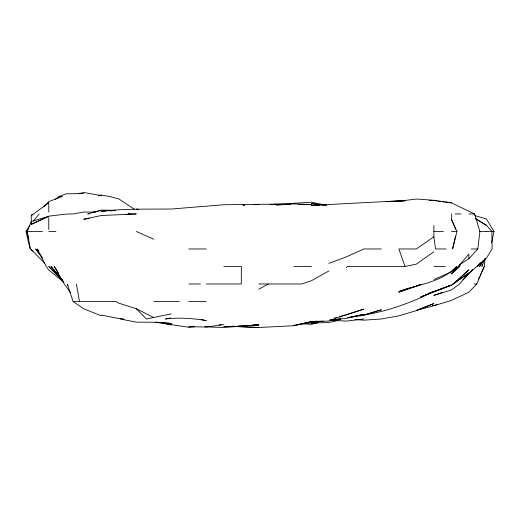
<?xml version="1.0" encoding="UTF-8"?>
<svg xmlns="http://www.w3.org/2000/svg" width="520" height="520" viewBox="0 0 520 520"><rect width="100%" height="100%" fill="white"/><g stroke="black" fill="none" stroke-linecap="round" stroke-linejoin="round"><path stroke-width="0.78" d="M354.998 319.56L363.851 320.183L381.271 318.988L398.86 315.855L416.371 310.628L433.869 303.57L416.371 310.375L433.869 305.76L451.38 300.423L468.884 292.188L476.781 283.978L484.296 266.474L485.101 258.518M458.926 265.187L468.884 258.758L477.822 248.969L479.895 231.465L474.584 213.961L451.38 202.8L433.869 200.265L416.371 199.017L398.86 201.214L386.925 201.5M491.615 242.879L494 231.465L486.382 218.907L474.968 215.69M455.494 236.035L452.608 248.969L456.969 231.465L451.38 219.174L451.38 213.961M459.758 266.474L460.115 264.953M482.443 264.192L481.904 266.474L485.186 258.433M478.504 278.876L479.525 276.686M480.207 275.23L484.296 266.474M26.806 231.465L28.834 227.968M483.399 260.306L479.557 266.474L483.399 260.403M29.952 225.518L26 231.465L30.095 248.969M33.248 221.143L39.188 213.961M480.363 262.873L477.353 266.474L480.363 262.977M346.353 267.637L347.438 266.474L405.015 266.474L416.371 264.115L433.869 251.745M43.777 206.882L48.776 201.578L62.387 196.456L59.04 196.456L55.413 199.355M462.768 279.864L472.797 269.36M433.869 279.578L451.38 271.863L456.632 266.474C441.695 282.328 418.392 284.421 398.86 291.57L409.519 287.937M47.606 203.84L48.776 202.716L33.618 213.961L31.265 215.176L31.265 224.374L48.776 216.307L31.265 221.455L26.969 231.465L30.498 248.969L44.798 263.185M459.349 266.474L451.38 273.956L459.582 266.474M451.38 271.85L458.451 266.474L468.884 254.046L468.884 258.758M433.869 225.55L433.869 236.815L416.371 248.969L398.86 248.969L405.015 266.474M452.764 283.978L468.884 272.948L453.291 283.978L468.884 269.769L453.518 283.978L451.38 285.24L428.545 293.312M328.848 270.992L311.337 280.761L301.685 283.978L258.83 283.978M258.83 289.198L268.372 283.978M31.265 224.374L48.776 216.151L66.281 214.078L73.08 213.961L83.785 212.043L95.719 212.108M416.371 286.026L419.763 284.564M450.651 285.188L433.869 291.856L451.38 285.09L420.745 296.966L433.869 291.408C411.749 302.439 388.369 311.175 363.851 314.964M421.779 284.239L398.86 292.142L415.61 286.286M328.848 263.361L346.353 256.874L363.851 248.969L381.362 248.969M59.04 196.456L66.281 193.804L83.785 193.589M442.247 292.37L433.869 295.412L451.38 290.03L459.524 283.978L468.884 273.397L486.382 258.173L492.07 248.969L491.894 231.465L486.382 225.199L475.612 218.686M434.629 305.298L436.891 304.538M346.353 314.659L363.851 309.12L333.567 318.988L328.848 321.081L311.337 321.594L293.839 325.39L323.278 321.048M364.611 314.736L381.362 309.771L363.851 315.289L347.938 317.649M334.341 318.123L336.59 317.473M339.593 316.608L345.599 314.873M318.188 322.601L311.337 324.35L303.381 323.719M78.455 193.7L83.785 192.491L101.29 195.631L98.878 195.754M68.035 285.382L67.255 283.978L73.086 301.483L115.759 301.483L118.788 303.173L136.298 308.744L146.412 318.988L171.308 313.878M31.265 215.176L32.727 214.87M347.938 317.558L363.851 314.314L346.353 318.298L329.654 320.177M92.008 212.42L100.516 210.724M170.573 317.974L165.445 318.988C178.99 317.369 192.888 318.26 206.317 320.645L201.156 319.488M338.397 320.567L328.848 322.459L311.337 323.135L313.729 322.692M89.356 218.387L83.785 219.239L101.29 215.52L136.298 213.947L128.102 213.961L130.059 213.961L125.229 214.526M223.821 324.61L206.317 327.022L188.812 326.729L194.376 326.378M89.362 213.746L87.776 213.961L101.29 210.087L115.609 210.333M394.882 201.506L405.229 200.636M314.522 321.854L316.115 321.659M319.3 321.276L320.892 321.081M329.654 320.307L340.925 318.988L331.26 319.885M194.376 326.755L188.812 327.281L155.389 322.199M98.878 195.292L101.29 195.091L109.278 196.456L118.788 198.881L134.277 209.183M290.654 204.347L276.328 204.145L269.964 204.646L311.337 202.254L326.456 205.16M317.707 321.12L311.337 321.594L293.839 325.728L258.83 327.49L232.57 326.293L240.526 326.794M219.044 324.889L221.429 324.747M399.659 201.481L401.251 201.403M106.06 211.029L101.29 211.263L118.788 209.787L136.298 209.17L171.308 209.027L223.821 204.75L276.328 204.145M109.245 210.867L112.424 210.711M253.26 204.6L258.83 204.315L254.053 204.607M281.899 204.756L276.328 204.925L293.839 203.938L311.337 204.522L298.61 204.425M286.676 204.614L290.654 204.49M233.363 326.3L223.821 326.573L241.319 326.235L258.83 324.76L223.821 327.509L204.724 326.82M238.141 326.163L258.83 324.954L253.26 325.052M432.282 305.597L433.869 305.552M386.132 201.506L405.229 200.701C373.925 202.04 342.647 203.736 311.337 205.608L319.3 205.478M455.221 213.961L461.156 213.961M468.884 213.961L474.584 213.961M42.536 231.465L26.969 231.465L28.834 239.077M48.776 231.465L55.919 231.465M433.869 231.465L443.365 231.465M451.38 231.465L456.969 231.465M479.434 231.465L486.382 231.465M486.623 231.465L494 231.465M188.812 248.969L206.317 248.969M446.05 248.969L435.572 248.969L433.869 236.815M471.282 248.969L477.822 248.969M223.821 266.474L241.319 266.474L241.319 283.978L206.317 283.978M293.839 266.474L311.337 266.474M433.869 266.474L445.348 266.474M188.812 283.978L200.382 283.978M474.253 283.978L476.781 283.978M153.797 301.483L179.192 301.483M188.812 301.483L206.317 301.483M363.851 318.988L346.353 321.113L329.641 320.158M429.098 200.33L433.869 200.467M241.319 326.846L258.83 327.49M192.79 326.372L194.376 326.43M136.298 209.17L138.684 209.313M156.189 322.133L160.167 322.478M162.552 322.68L171.308 323.433L153.797 322.25L136.298 322.14L120.153 318.988M326.456 205.108L311.337 203.743L319.3 204.594M445.809 202.267L451.38 202.8L445.809 202.169M123.942 318.988L118.788 318.481L101.29 315.101M320.892 204.763L324.07 205.108M438.646 201.364L440.238 201.539L438.646 201.286M442.624 201.812L444.216 201.994M238.141 326.326L240.526 326.716M434.668 200.603L437.053 201.013M165.977 323.661L171.308 324.928L166.738 323.719M239.037 326.196L240.558 326.632M101.29 315.776L83.785 308.847L73.086 301.483M136.298 231.465L153.797 239.285M136.298 308.744L153.797 317.57M475.612 218.77L486.382 225.427M31.265 249.834L33.215 251.147M63.778 281.99L48.776 270.075L46.254 266.474L37.388 248.969L38.701 250.991M54.977 271.252L56.166 272.317M56.68 274.378L48.776 266.474L63.902 282.23M58.936 276.64L62.888 280.592M41.951 257.036L35.607 248.969L42.439 258.043M70.473 292.454L64.266 283.978L54.268 266.474L58.623 273.208M451.38 219.174L455.604 229.294M76.407 283.978L79.463 301.483M48.776 204.295L48.776 212.147M48.776 217.639L48.776 229.561M244.504 205.049L242.911 205.127L244.504 205.062M62.582 280.358L51.038 266.474L62.569 280.358"/></g></svg>
